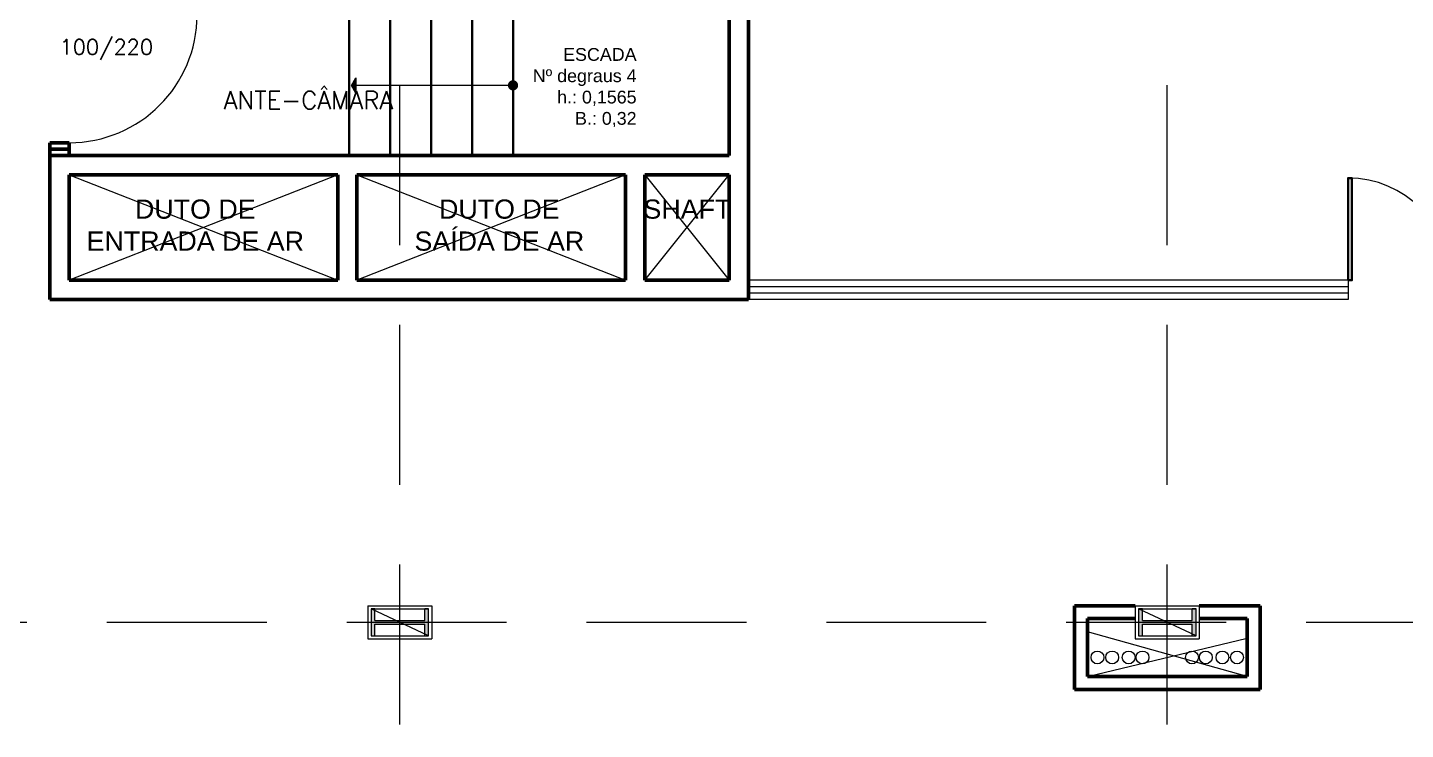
# Model space of a CAD drawing. Header units: millimetres. Extents: x 873 to 1072, y 159 to 369.
# Drawn here: x 948.37 to 959.14, y 177.61 to 183.1 of the extents above; entities that cross this region are included whole.
import ezdxf

# ---------------------------------------------------------------- set-up
doc = ezdxf.new("R2010")
doc.units = ezdxf.units.MM
doc.header["$LTSCALE"] = 10
doc.linetypes.add('DASHED2', pattern=[0.375, 0.25, -0.125])
for name, color, linetype, lineweight in [('cinza 03', 252, 'Continuous', 13), ('COTA', 90, 'Continuous', 9), ('linha estutura', 252, 'Continuous', 13), ('PAREDES', 50, 'Continuous', 50), ('PAREDES 2', 50, 'Continuous', 50), ('Pilares', 16, 'Continuous', 20), ('PN-01', 90, 'Continuous', 13), ('PN-03', 180, 'Continuous', 30), ('texto', 16, 'Continuous', 20)]:
    doc.layers.add(name, color=color, linetype=linetype, lineweight=lineweight)
doc.styles.get("Standard").update_dxf_attribs({"font": 'simplex.shx'})

msp = doc.modelspace()

# ---------------------------------------------------------------- hatches: boundary and pattern name
at = {"layer": 'Pilares'}
for points in [[(951.055, 178.555), (951.055, 178.345), (951.085, 178.345), (951.085, 178.435), (951.475, 178.435), (951.475, 178.345), (951.505, 178.345), (951.505, 178.555), (951.475, 178.555), (951.475, 178.465), (951.085, 178.465), (951.085, 178.555)], [(957.055, 178.555), (957.055, 178.345), (957.085, 178.345), (957.085, 178.435), (957.475, 178.435), (957.475, 178.345), (957.505, 178.345), (957.505, 178.555), (957.475, 178.555), (957.475, 178.465), (957.085, 178.465), (957.085, 178.555)]]:
    msp.add_hatch(color=256, dxfattribs=at).paths.add_polyline_path(points)
at = {"layer": 'PN-01'}
msp.add_hatch(color=256, dxfattribs=at).paths.add_polyline_path([(950.903, 182.65), (950.937, 182.71), (950.937, 182.59)])

# ---------------------------------------------------------------- linework, layer by layer
at = {"layer": 'cinza 03'}
for p, q in [((948.695, 181.95), (950.795, 181.125)), ((950.795, 181.95), (948.695, 181.125)), ((950.945, 181.95), (953.045, 181.125)), ((953.045, 181.95), (950.945, 181.125)), ((953.195, 181.95), (953.855, 181.125)), ((953.195, 181.125), (953.855, 181.95)), ((957.905, 178.025), (956.655, 178.375)), ((956.655, 178.025), (957.905, 178.325))]:
    msp.add_line(p, q, dxfattribs=at)
for centre in [(956.734, 178.175), (956.849, 178.175), (956.978, 178.175), (957.086, 178.175), (957.473, 178.175), (957.581, 178.175), (957.711, 178.175), (957.825, 178.175)]:
    msp.add_circle(centre, 0.05, dxfattribs=at)
for centre, radius, start, end in [((948.695, 183.201), 1, 270, 0), ((958.693, 181.125), 0.8, 0, 90)]:
    msp.add_arc(centre, radius, start, end, dxfattribs=at)
at = {"layer": 'linha estutura', "linetype": 'DASHED2', "ltscale": 0.5}
for p, q in [((951.28, 164.526), (951.28, 193.679)), ((957.28, 164.526), (957.28, 193.679)), ((903.99, 178.45), (990.82, 178.45))]:
    msp.add_line(p, q, dxfattribs=at)
at = {"layer": 'PAREDES'}
for p, q in [((948.545, 182.201), (948.695, 182.201)), ((948.545, 182.201), (948.695, 182.201)), ((948.545, 182.201), (948.695, 182.201)), ((948.545, 182.151), (948.695, 182.151))]:
    msp.add_line(p, q, dxfattribs=at)
at = {"layer": 'PAREDES 2'}
for p, q in [((954.005, 192.587), (954.005, 180.975)), ((953.855, 182.1), (953.855, 189.2)), ((954.005, 181.125), (954.005, 189.2)), ((948.545, 182.201), (948.545, 180.975)), ((948.695, 182.201), (948.695, 182.1)), ((953.855, 182.1), (948.545, 182.1)), ((950.795, 181.95), (948.695, 181.95)), ((948.695, 181.95), (948.695, 181.125)), ((950.795, 181.95), (950.795, 181.125)), ((950.945, 181.95), (950.945, 181.125)), ((953.045, 181.95), (950.945, 181.95)), ((953.045, 181.95), (953.045, 181.125)), ((953.855, 181.95), (953.195, 181.95)), ((953.195, 181.95), (953.195, 181.125)), ((953.855, 181.125), (953.855, 181.95)), ((948.695, 181.125), (950.795, 181.125)), ((950.945, 181.125), (953.045, 181.125)), ((953.195, 181.125), (953.855, 181.125)), ((948.545, 180.975), (954.005, 180.975)), ((956.555, 177.925), (956.555, 178.58)), ((956.555, 178.58), (957.03, 178.58)), ((957.53, 178.58), (958.005, 178.58)), ((958.005, 177.925), (958.005, 178.58)), ((956.655, 178.025), (956.655, 178.48)), ((956.655, 178.48), (957.03, 178.48)), ((957.53, 178.48), (957.905, 178.48)), ((957.905, 178.025), (957.905, 178.48)), ((957.905, 178.025), (956.655, 178.025)), ((958.005, 177.925), (956.555, 177.925))]:
    msp.add_line(p, q, dxfattribs=at)
at = {"layer": 'Pilares'}
for p, q in [((951.03, 178.58), (951.03, 178.32)), ((951.03, 178.58), (951.53, 178.58)), ((951.055, 178.555), (951.505, 178.555)), ((951.505, 178.345), (951.055, 178.555)), ((951.53, 178.58), (951.53, 178.32)), ((957.03, 178.58), (957.03, 178.32)), ((957.03, 178.58), (957.53, 178.58)), ((957.055, 178.555), (957.505, 178.555)), ((957.505, 178.345), (957.055, 178.555)), ((957.53, 178.58), (957.53, 178.32)), ((951.03, 178.32), (951.53, 178.32)), ((951.055, 178.345), (951.505, 178.345)), ((957.03, 178.32), (957.53, 178.32)), ((957.055, 178.345), (957.505, 178.345))]:
    msp.add_line(p, q, dxfattribs=at)
at = {"layer": 'Pilares', "linetype": 'Continuous'}
for p, q in [((951.085, 178.465), (951.085, 178.555)), ((951.475, 178.465), (951.475, 178.555)), ((957.085, 178.465), (957.085, 178.555)), ((957.475, 178.465), (957.475, 178.555)), ((951.085, 178.465), (951.475, 178.465)), ((951.085, 178.345), (951.085, 178.435)), ((951.085, 178.435), (951.475, 178.435)), ((951.475, 178.345), (951.475, 178.435)), ((957.085, 178.465), (957.475, 178.465)), ((957.085, 178.345), (957.085, 178.435)), ((957.085, 178.435), (957.475, 178.435)), ((957.475, 178.345), (957.475, 178.435))]:
    msp.add_line(p, q, dxfattribs=at)
for points in [[(951.085, 178.555), (951.055, 178.555), (951.055, 178.345), (951.085, 178.345)], [(951.475, 178.345), (951.505, 178.345), (951.505, 178.555), (951.475, 178.555)], [(957.085, 178.555), (957.055, 178.555), (957.055, 178.345), (957.085, 178.345)], [(957.475, 178.345), (957.505, 178.345), (957.505, 178.555), (957.475, 178.555)]]:
    msp.add_lwpolyline(points, dxfattribs=at)
at = {"layer": 'PN-01'}
for p, q in [((952.145, 182.65), (950.903, 182.65)), ((958.693, 181.125), (954.005, 181.125)), ((958.693, 181.125), (958.693, 180.975)), ((958.693, 181.075), (954.005, 181.075)), ((958.693, 181.025), (954.005, 181.025)), ((958.693, 180.975), (954.005, 180.975))]:
    msp.add_line(p, q, dxfattribs=at)
msp.add_lwpolyline([(950.903, 182.65), (950.937, 182.71), (950.937, 182.59)], close=True, dxfattribs=at)
at = {"layer": 'PN-01', "const_width": 0.04}
msp.add_lwpolyline([(952.185, 182.65, -1), (952.145, 182.65, -1)], format="xyb", close=True, dxfattribs=at)
at = {"layer": 'PN-03'}
for p, q in [((950.885, 183.35), (950.885, 182.1)), ((951.205, 183.35), (951.205, 182.1)), ((951.525, 183.2), (951.525, 182.1)), ((951.845, 183.2), (951.845, 182.1)), ((952.165, 183.2), (952.165, 182.1))]:
    msp.add_line(p, q, dxfattribs=at)
msp.add_lwpolyline([(958.693, 181.125), (958.723, 181.125), (958.723, 181.925), (958.693, 181.925)], close=True, dxfattribs=at)

# ---------------------------------------------------------------- texts
at = {"layer": 'COTA'}
for s, insert, char_height, width, attachment_point in [('{\\fArial|b0|i0|c0|p34;ESCADA\\PNº degraus 4\\Ph.: 0,1565\\PB.: 0,32}', (953.131, 182.323), 0.1, 1.367, 9), ('{\\fArial|b0|i0|c0|p34;DUTO DE ENTRADA DE AR}', (949.681, 181.757), 0.15, 1.77087, 2), ('{\\fArial|b0|i0|c0|p34;DUTO DE SAÍDA DE AR}', (952.058, 181.757), 0.15, 1.506, 2), ('{\\fArial|b0|i0|c0|p34;SHAFT}', (953.528, 181.757), 0.15, 1.771, 2)]:
    msp.add_mtext(s, dxfattribs=dict(at, insert=insert, char_height=char_height, width=width, attachment_point=attachment_point))
at = {"layer": 'texto'}
for s, height, p in [('100/220', 0.12, (948.62, 182.89)), ('ANTE-CÂMARA', 0.14, (949.903, 182.464))]:
    msp.add_text(s, height=height, dxfattribs=at).set_placement(p)

doc.saveas('drawing.dxf')
